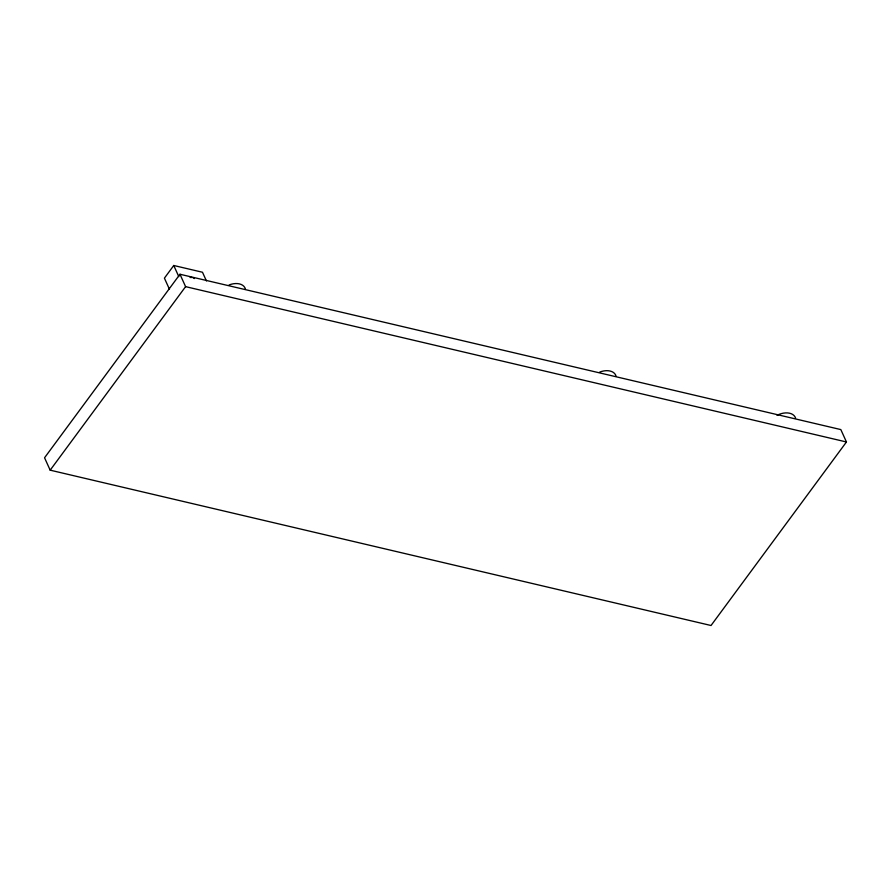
<?xml version="1.0" encoding="UTF-8"?>
<svg xmlns="http://www.w3.org/2000/svg" width="891" height="891" viewBox="0 0 891 891"><rect width="100%" height="100%" fill="white"/><g stroke="black" fill="none" stroke-linecap="round" stroke-linejoin="round"><path stroke-width="1.34" d="M206.422 280.921L202.48 272.245L173.756 265.496L164.412 278.148L169.468 289.308M179.971 274.25L44.55 457.774L50.174 470.17L711.029 625.504L846.45 441.981L840.826 429.585L179.971 274.25L185.595 286.646L846.45 441.981M50.174 470.17L185.595 286.646M173.756 265.496L178.813 276.644M190.128 277.535A5.413 2.651 36.4 0 1 192.055 277.546M193.224 277.936A5.413 2.651 36.4 0 1 194.438 278.549M777.041 415.34A14.423 9.467 -24.4 0 1 795.585 418.113M599.743 372.082A14.423 9.467 -24.4 0 1 616.004 375.902M229.087 284.953A14.423 9.467 -24.4 0 1 245.348 288.773"/></g></svg>
